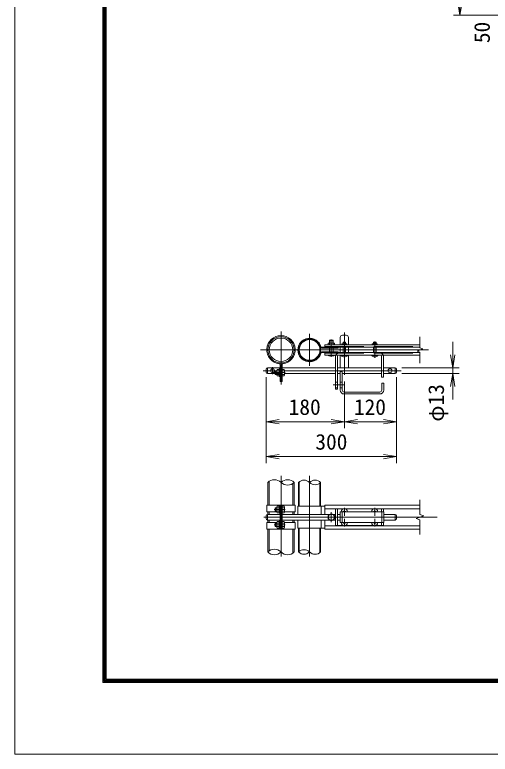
# Model space of a CAD drawing. Units: millimetres, scale not verified, with parts at other scales. Extents: x -6300 to 6300, y -4455 to 4455.
# Drawn here: x -6300 to -4114, y -4455 to -1054 of the extents above; entities that cross this region are included whole.
import ezdxf
from ezdxf.enums import TextEntityAlignment as Align

# ---------------------------------------------------------------- set-up
doc = ezdxf.new("R2010")
doc.units = ezdxf.units.MM
doc.header["$LTSCALE"] = 30
doc.linetypes.add('DASHED', pattern=[7.5, 6, -1.5])
doc.linetypes.add('USER1', pattern=[50.8, 31.75, -6.35, 6.35, -6.35])
for name, color, linetype, lineweight in [('0-1_D-TTL', 7, 'Continuous', 9), ('0-3_D-BMK', 2, 'USER1', 13), ('0-4_D-STR1', 1, 'Continuous', 18), ('0-5_D-STR3', 3, 'Continuous', 13), ('0-6_D-STR-DIM', 7, 'Continuous', 9), ('0-7_0', 7, 'Continuous', 9)]:
    doc.layers.add(name, color=color, linetype=linetype, lineweight=lineweight)
doc.styles.add('ＭＳ ゴシック', font='')
doc.styles.get('ＭＳ ゴシック').set_extended_font_data('MS Gothic')

# ---------------------------------------------------------------- blocks, each defined once
blk = doc.blocks.new('_Open')
at = {"layer": '0-7_0'}
blk.add_line((-30, 5), (0, 0), dxfattribs=at)
blk.add_lwpolyline([(-30, -5), (0, 0), (-30, 0)], dxfattribs=at)

msp = doc.modelspace()

# ---------------------------------------------------------------- linework, layer by layer
at = {"layer": '0-1_D-TTL', "color": 2, "lineweight": 18}
msp.add_lwpolyline([(-6299.62, 4455), (6300.38, 4455), (6300.38, -4455), (-6299.62, -4455)], close=True, dxfattribs=at)
at = {"layer": '0-1_D-TTL'}
for points in [[(-5894.62, 4125), (5895.38, 4125), (5895.38, -4125), (-5894.62, -4125)], [(-5890.87, 4121.25), (5891.63, 4121.25), (5891.63, -4121.25), (-5890.87, -4121.25)], [(-5887.12, 4117.5), (5887.88, 4117.5), (5887.88, -4117.5), (-5887.12, -4117.5)], [(-5883.37, 4113.75), (5884.13, 4113.75), (5884.13, -4113.75), (-5883.37, -4113.75)], [(-5879.62, 4110), (5880.38, 4110), (5880.38, -4110), (-5879.62, -4110)]]:
    msp.add_lwpolyline(points, close=True, dxfattribs=at)
at = {"layer": '0-3_D-BMK'}
for p, q in [((-5075.49, -2510.75), (-5075.49, -2754.23)), ((-4784.19, -2515.35), (-4784.19, -2710.38)), ((-4944.19, -2522.37), (-4944.19, -2669.6)), ((-4844.19, -2548.46), (-4844.19, -2627.16)), ((-4644.19, -2556.61), (-4644.19, -2632.73)), ((-5169.39, -2595.98), (-4397.8, -2595.98)), ((-5114.19, -2675.6), (-5114.19, -2707.17)), ((-5158.12, -2691.38), (-4522.81, -2691.38)), ((-5055.87, -2700.24), (-5107.22, -2700.24)), ((-4835.05, -2756.38), (-4784.76, -2756.38)), ((-5075.49, -3174.44), (-5075.49, -3545.6)), ((-4944.19, -3174.44), (-4944.19, -3545.6)), ((-5055.87, -3330.02), (-5107.22, -3330.02)), ((-4784.19, -3358.24), (-4784.19, -3321.98)), ((-4644.19, -3358.24), (-4644.19, -3321.98)), ((-5154.83, -3365.02), (-4357.8, -3365.02)), ((-4844.19, -3341.45), (-4844.19, -3388.6)), ((-5055.87, -3400.02), (-5107.22, -3400.02)), ((-4784.19, -3371.81), (-4784.19, -3408.07)), ((-4644.19, -3371.81), (-4644.19, -3408.07))]:
    msp.add_line(p, q, dxfattribs=at)
at = {"layer": '0-4_D-STR1'}
for p, q in [((-5135.99, -3205.02), (-5135.99, -3310.02)), ((-5014.99, -3205.02), (-5014.99, -3310.02)), ((-4994.99, -3205.02), (-4994.99, -3315.02)), ((-4893.39, -3205.02), (-4893.39, -3315.02)), ((-5135.99, -3340.02), (-5135.99, -3352.02)), ((-5014.99, -3340.02), (-5014.99, -3352.02)), ((-5135.99, -3378.02), (-5135.99, -3390.02)), ((-5014.99, -3378.02), (-5014.99, -3390.02)), ((-5135.99, -3420.02), (-5135.99, -3525.02)), ((-5014.99, -3420.02), (-5014.99, -3525.02)), ((-4994.99, -3415.02), (-4994.99, -3525.02)), ((-4893.39, -3415.02), (-4893.39, -3525.02))]:
    msp.add_line(p, q, dxfattribs=at)
at = {"layer": '0-4_D-STR1', "linetype": 'DASHED'}
for p, q in [((-5129.59, -3199.79), (-5129.59, -3310.02)), ((-5021.39, -3210.26), (-5021.39, -3310.02)), ((-4991.79, -3202.2), (-4991.79, -3315.02)), ((-4896.59, -3207.85), (-4896.59, -3315.02)), ((-5129.59, -3340.02), (-5129.59, -3352.02)), ((-5021.39, -3340.02), (-5021.39, -3352.02)), ((-5129.59, -3378.02), (-5129.59, -3390.02)), ((-5021.39, -3378.02), (-5021.39, -3390.02)), ((-5129.59, -3420.02), (-5129.59, -3519.79)), ((-5021.39, -3420.02), (-5021.39, -3530.26)), ((-4994.99, -3415.02), (-4994.99, -3525.02)), ((-4991.79, -3415.02), (-4991.79, -3522.2)), ((-4896.59, -3415.02), (-4896.59, -3527.85))]:
    msp.add_line(p, q, dxfattribs=at)
at = {"layer": '0-4_D-STR1'}
for centre, radius in [((-5075.49, -2595.14), 60.5), ((-5075.49, -2595.14), 54.1), ((-4944.19, -2595.98), 50.8), ((-4944.19, -2595.98), 47.6)]:
    msp.add_circle(centre, radius, dxfattribs=at)
at = {"layer": '0-5_D-STR3'}
for p, q in [((-4803.19, -2538.38), (-4803.19, -2571.78)), ((-4793.19, -2528.38), (-4775.19, -2528.38)), ((-4765.19, -2538.38), (-4765.19, -2571.78)), ((-4889.1, -2583.78), (-4436.64, -2583.78)), ((-4874.19, -2571.78), (-4874.19, -2586.98)), ((-4874.19, -2571.78), (-4436.64, -2571.78)), ((-4859.19, -2565.98), (-4859.19, -2571.78)), ((-4856.03, -2564.38), (-4832.35, -2564.38)), ((-4850.84, -2551.38), (-4852.19, -2552.74)), ((-4852.19, -2564.38), (-4852.19, -2552.74)), ((-4852.19, -2552.74), (-4836.19, -2552.74)), ((-4852.19, -2571.78), (-4852.19, -2565.98)), ((-4850.84, -2551.38), (-4837.55, -2551.38)), ((-4850.84, -2564.38), (-4850.84, -2551.38)), ((-4837.55, -2564.38), (-4837.55, -2551.38)), ((-4836.19, -2552.74), (-4837.55, -2551.38)), ((-4836.19, -2564.38), (-4836.19, -2552.74)), ((-4836.19, -2571.78), (-4836.19, -2565.98)), ((-4829.19, -2565.98), (-4829.19, -2571.78)), ((-4812.19, -2583.78), (-4812.19, -2586.98)), ((-4803.19, -2583.78), (-4803.19, -2608.18)), ((-4795.69, -2568.58), (-4795.69, -2571.78)), ((-4789.11, -2560.18), (-4790.19, -2561.27)), ((-4790.19, -2567.38), (-4790.19, -2561.27)), ((-4790.19, -2561.27), (-4778.19, -2561.27)), ((-4790.19, -2571.78), (-4790.19, -2568.58)), ((-4790.19, -2608.18), (-4790.19, -2583.78)), ((-4789.11, -2567.38), (-4789.11, -2560.18)), ((-4789.11, -2560.18), (-4779.27, -2560.18)), ((-4789.11, -2560.18), (-4779.27, -2560.18)), ((-4779.27, -2567.38), (-4779.27, -2560.18)), ((-4779.27, -2560.18), (-4778.19, -2561.27)), ((-4778.19, -2567.38), (-4778.19, -2561.27)), ((-4778.19, -2571.78), (-4778.19, -2568.58)), ((-4778.19, -2608.18), (-4778.19, -2583.78)), ((-4772.69, -2568.58), (-4772.69, -2571.78)), ((-4765.19, -2583.78), (-4765.19, -2608.18)), ((-4655.69, -2568.58), (-4655.69, -2571.78)), ((-4649.11, -2560.18), (-4650.19, -2561.27)), ((-4650.19, -2561.27), (-4638.19, -2561.27)), ((-4650.19, -2567.38), (-4650.19, -2561.27)), ((-4650.19, -2571.78), (-4650.19, -2568.58)), ((-4650.19, -2608.18), (-4650.19, -2583.78)), ((-4649.11, -2560.18), (-4639.27, -2560.18)), ((-4649.11, -2567.38), (-4649.11, -2560.18)), ((-4639.27, -2567.38), (-4639.27, -2560.18)), ((-4638.19, -2567.38), (-4638.19, -2561.27)), ((-4638.19, -2571.78), (-4638.19, -2568.58)), ((-4638.19, -2608.18), (-4638.19, -2583.78)), ((-4632.69, -2568.58), (-4632.69, -2571.78)), ((-4889.1, -2586.98), (-4812.19, -2586.98)), ((-4889.1, -2604.98), (-4812.19, -2604.98)), ((-4889.1, -2608.18), (-4436.64, -2608.18)), ((-4874.19, -2608.18), (-4874.19, -2620.18)), ((-4852.19, -2604.98), (-4852.19, -2586.98)), ((-4836.19, -2604.98), (-4836.19, -2586.98)), ((-4812.19, -2604.98), (-4812.19, -2608.18)), ((-4874.19, -2620.18), (-4436.64, -2620.18)), ((-4859.19, -2620.18), (-4859.19, -2621.18)), ((-4832.55, -2622.38), (-4855.75, -2622.38)), ((-4852.19, -2620.18), (-4852.19, -2621.18)), ((-4836.19, -2620.18), (-4836.19, -2621.18)), ((-4829.19, -2620.18), (-4829.19, -2621.18)), ((-4815.19, -2624.68), (-4815.19, -2776.38)), ((-4803.19, -2620.18), (-4803.19, -2678.38)), ((-4798.19, -2620.18), (-4770.19, -2620.18)), ((-4798.19, -2621.01), (-4798.19, -2620.18)), ((-4798.19, -2621.01), (-4770.19, -2621.01)), ((-4770.19, -2621.01), (-4770.19, -2620.18)), ((-4765.19, -2620.18), (-4765.19, -2678.38)), ((-4658.19, -2620.18), (-4630.19, -2620.18)), ((-4658.19, -2621.01), (-4658.19, -2620.18)), ((-4658.19, -2621.01), (-4630.19, -2621.01)), ((-4630.19, -2621.01), (-4630.19, -2620.18)), ((-4613.19, -2624.68), (-4613.19, -2721.38)), ((-4604.19, -2624.88), (-4604.19, -2721.38)), ((-5144.19, -2684.38), (-5144.19, -2698.38)), ((-5138.19, -2678.38), (-5080.09, -2678.38)), ((-5138.19, -2678.38), (-5138.19, -2704.38)), ((-5083.29, -2685.24), (-5093.09, -2685.24)), ((-5083.29, -2683.24), (-5083.29, -2717.24)), ((-5080.09, -2683.24), (-5083.29, -2683.24)), ((-5080.09, -2664.23), (-5080.09, -2740.24)), ((-5075.49, -2664.23), (-5075.49, -2740.24)), ((-5070.89, -2664.23), (-5070.89, -2740.24)), ((-5070.89, -2678.38), (-4824.19, -2678.38)), ((-5070.89, -2682.44), (-5070.89, -2718.04)), ((-5070.89, -2685.24), (-5061.09, -2685.24)), ((-4815.19, -2678.38), (-4613.19, -2678.38)), ((-4604.19, -2678.38), (-4550.19, -2678.38)), ((-4550.19, -2678.38), (-4550.19, -2704.38)), ((-4544.19, -2684.38), (-4544.19, -2698.38)), ((-5138.19, -2704.38), (-5080.09, -2704.38)), ((-5102.89, -2693.6), (-5101.54, -2692.24)), ((-5102.89, -2693.6), (-5102.89, -2706.89)), ((-5094.29, -2693.6), (-5102.89, -2693.6)), ((-5094.29, -2706.89), (-5102.89, -2706.89)), ((-5102.89, -2706.89), (-5101.54, -2708.24)), ((-5094.29, -2692.24), (-5101.54, -2692.24)), ((-5101.54, -2692.24), (-5101.54, -2708.24)), ((-5094.29, -2708.24), (-5101.54, -2708.24)), ((-5094.29, -2688.6), (-5094.29, -2711.8)), ((-5083.29, -2692.24), (-5093.09, -2692.24)), ((-5083.29, -2708.24), (-5093.09, -2708.24)), ((-5083.29, -2715.24), (-5093.09, -2715.24)), ((-5080.09, -2717.24), (-5083.29, -2717.24)), ((-5070.89, -2692.24), (-5061.09, -2692.24)), ((-5070.89, -2708.24), (-5061.09, -2708.24)), ((-5070.89, -2715.24), (-5061.09, -2715.24)), ((-5059.89, -2688.6), (-5059.89, -2711.8)), ((-5059.89, -2704.38), (-4824.19, -2704.38)), ((-4815.19, -2704.38), (-4803.19, -2704.38)), ((-4803.19, -2694.38), (-4803.19, -2780.38)), ((-4803.19, -2694.38), (-4794.19, -2694.38)), ((-4794.19, -2694.38), (-4794.19, -2780.38)), ((-4794.19, -2704.38), (-4613.19, -2704.38)), ((-4604.19, -2704.38), (-4550.19, -2704.38)), ((-5070.89, -2740.24), (-5080.09, -2740.24)), ((-4824.19, -2743.38), (-4815.19, -2743.38)), ((-4803.19, -2743.38), (-4794.19, -2743.38)), ((-4613.19, -2721.38), (-4604.19, -2721.38)), ((-4612.19, -2748.38), (-4612.19, -2780.38)), ((-4612.19, -2748.38), (-4603.19, -2748.38)), ((-4603.19, -2748.38), (-4603.19, -2780.38)), ((-4824.19, -2769.38), (-4815.19, -2769.38)), ((-4803.19, -2769.38), (-4794.19, -2769.38)), ((-4785.19, -2789.38), (-4621.19, -2789.38)), ((-4785.19, -2798.38), (-4621.19, -2798.38)), ((-5140.59, -3310.02), (-5010.39, -3310.02)), ((-5140.59, -3310.02), (-5140.59, -3340.02)), ((-5102.89, -3323.38), (-5101.54, -3322.02)), ((-5102.89, -3323.38), (-5102.89, -3336.67)), ((-5094.29, -3323.38), (-5102.89, -3323.38)), ((-5094.29, -3322.02), (-5101.54, -3322.02)), ((-5101.54, -3322.02), (-5101.54, -3338.02)), ((-5094.29, -3318.38), (-5094.29, -3341.58)), ((-5083.29, -3315.02), (-5093.09, -3315.02)), ((-5083.29, -3322.02), (-5093.09, -3322.02)), ((-5080.09, -3313.02), (-5083.29, -3313.02)), ((-5083.29, -3313.02), (-5083.29, -3347.02)), ((-5080.09, -3310.02), (-5080.09, -3420.02)), ((-5075.49, -3310.02), (-5075.49, -3420.02)), ((-5070.89, -3310.02), (-5070.89, -3420.02)), ((-5070.89, -3312.22), (-5070.89, -3347.82)), ((-5070.89, -3315.02), (-5061.09, -3315.02)), ((-5070.89, -3322.02), (-5061.09, -3322.02)), ((-5059.89, -3318.38), (-5059.89, -3341.58)), ((-5010.39, -3310.02), (-5010.39, -3340.02)), ((-4998.19, -3315.02), (-4874.19, -3315.02)), ((-4998.19, -3315.02), (-4998.19, -3352.02)), ((-4890.19, -3315.02), (-4890.19, -3352.02)), ((-4874.19, -3310.02), (-4874.19, -3352.02)), ((-4874.19, -3310.02), (-4436.64, -3310.02)), ((-4874.19, -3326.02), (-4436.64, -3326.02)), ((-4824.19, -3327.02), (-4824.19, -3403.02)), ((-4824.19, -3327.02), (-4789.39, -3327.02)), ((-4815.19, -3327.02), (-4815.19, -3403.02)), ((-4779, -3327.02), (-4649.39, -3327.02)), ((-4639, -3327.02), (-4604.19, -3327.02)), ((-4613.19, -3327.02), (-4613.19, -3340.02)), ((-4604.19, -3327.02), (-4604.19, -3340.02)), ((-5144.19, -3358.02), (-5144.19, -3372.02)), ((-5140.59, -3340.02), (-5094.29, -3340.02)), ((-5138.19, -3352.02), (-5080.09, -3352.02)), ((-5138.19, -3352.02), (-5138.19, -3378.02)), ((-5102.89, -3336.67), (-5101.54, -3338.02)), ((-5094.29, -3336.67), (-5102.89, -3336.67)), ((-5094.29, -3338.02), (-5101.54, -3338.02)), ((-5083.29, -3338.02), (-5093.09, -3338.02)), ((-5083.29, -3345.02), (-5093.09, -3345.02)), ((-5080.09, -3347.02), (-5083.29, -3347.02)), ((-5080.39, -3352.02), (-4824.19, -3352.02)), ((-5070.89, -3338.02), (-5061.09, -3338.02)), ((-5070.89, -3345.02), (-5061.09, -3345.02)), ((-5059.89, -3340.02), (-5010.39, -3340.02)), ((-4815.19, -3352.02), (-4803.19, -3352.02)), ((-4803.19, -3340.02), (-4803.19, -3390.02)), ((-4803.19, -3340.02), (-4603.19, -3340.02)), ((-4787.9, -3339.19), (-4790.49, -3339.23)), ((-4790.49, -3339.23), (-4790.49, -3340.02)), ((-4784.98, -3333.72), (-4785.03, -3336.32)), ((-4784.98, -3333.72), (-4783.4, -3333.72)), ((-4783.4, -3333.72), (-4783.36, -3336.32)), ((-4647.9, -3339.19), (-4650.49, -3339.23)), ((-4650.49, -3339.23), (-4650.49, -3340.02)), ((-4644.98, -3333.72), (-4645.03, -3336.32)), ((-4644.98, -3333.72), (-4643.4, -3333.72)), ((-4643.4, -3333.72), (-4643.36, -3336.32)), ((-4640.49, -3339.19), (-4637.89, -3339.23)), ((-4637.89, -3339.23), (-4637.89, -3340.02)), ((-4603.19, -3340.02), (-4603.19, -3390.02)), ((-4603.19, -3352.02), (-4550.19, -3352.02)), ((-4550.19, -3352.02), (-4550.19, -3378.02)), ((-4544.19, -3358.02), (-4544.19, -3372.02)), ((-5140.59, -3390.02), (-5094.29, -3390.02)), ((-5140.59, -3420.02), (-5140.59, -3390.02)), ((-5138.19, -3378.02), (-5080.09, -3378.02)), ((-5102.89, -3393.38), (-5101.54, -3392.02)), ((-5094.29, -3393.38), (-5102.89, -3393.38)), ((-5102.89, -3406.67), (-5102.89, -3393.38)), ((-5101.54, -3408.02), (-5101.54, -3392.02)), ((-5094.29, -3392.02), (-5101.54, -3392.02)), ((-5094.29, -3411.67), (-5094.29, -3388.46)), ((-5083.29, -3385.02), (-5093.09, -3385.02)), ((-5083.29, -3392.02), (-5093.09, -3392.02)), ((-5083.29, -3417.02), (-5083.29, -3383.02)), ((-5080.09, -3383.02), (-5083.29, -3383.02)), ((-5080.39, -3378.02), (-4824.19, -3378.02)), ((-5070.89, -3385.02), (-5061.09, -3385.02)), ((-5070.89, -3392.02), (-5061.09, -3392.02)), ((-5060.09, -3390.02), (-5010.39, -3390.02)), ((-5059.89, -3388.38), (-5059.89, -3411.58)), ((-5010.39, -3420.02), (-5010.39, -3390.02)), ((-4998.19, -3378.02), (-4998.19, -3415.02)), ((-4890.19, -3378.02), (-4890.19, -3415.02)), ((-4874.19, -3378.02), (-4874.19, -3420.02)), ((-4815.19, -3378.02), (-4803.19, -3378.02)), ((-4803.19, -3390.02), (-4603.19, -3390.02)), ((-4790.49, -3390.81), (-4790.49, -3390.02)), ((-4787.9, -3390.86), (-4790.49, -3390.81)), ((-4784.98, -3396.32), (-4785.03, -3393.73)), ((-4784.98, -3396.32), (-4783.4, -3396.32)), ((-4783.4, -3396.32), (-4783.36, -3393.73)), ((-4780.49, -3390.86), (-4777.89, -3390.81)), ((-4777.89, -3390.81), (-4777.89, -3390.02)), ((-4650.49, -3390.81), (-4650.49, -3390.02)), ((-4647.9, -3390.86), (-4650.49, -3390.81)), ((-4644.98, -3396.32), (-4645.03, -3393.73)), ((-4644.98, -3396.32), (-4643.4, -3396.32)), ((-4643.4, -3396.32), (-4643.36, -3393.73)), ((-4640.49, -3390.86), (-4637.89, -3390.81)), ((-4637.89, -3390.81), (-4637.89, -3390.02)), ((-4613.19, -3390.02), (-4613.19, -3403.02)), ((-4604.19, -3390.02), (-4604.19, -3403.02)), ((-4603.19, -3378.02), (-4550.19, -3378.02)), ((-5140.59, -3420.02), (-5010.39, -3420.02)), ((-5094.29, -3406.67), (-5102.89, -3406.67)), ((-5102.89, -3406.67), (-5101.54, -3408.02)), ((-5094.29, -3408.02), (-5101.54, -3408.02)), ((-5083.29, -3408.02), (-5093.09, -3408.02)), ((-5083.29, -3415.02), (-5093.09, -3415.02)), ((-5080.09, -3417.02), (-5083.29, -3417.02)), ((-5070.89, -3408.02), (-5061.09, -3408.02)), ((-5070.89, -3415.02), (-5061.09, -3415.02)), ((-4998.19, -3415.02), (-4874.19, -3415.02)), ((-4874.19, -3404.02), (-4436.64, -3404.02)), ((-4874.19, -3420.02), (-4436.64, -3420.02)), ((-4824.19, -3403.02), (-4789.39, -3403.02)), ((-4779, -3403.02), (-4649.39, -3403.02)), ((-4639, -3403.02), (-4604.19, -3403.02))]:
    msp.add_line(p, q, dxfattribs=at)
at = {"layer": '0-5_D-STR3', "linetype": 'DASHED'}
for p, q in [((-4874.19, -2580.58), (-4436.64, -2580.58)), ((-4792.98, -2567.38), (-4775.26, -2567.38)), ((-4652.98, -2567.38), (-4635.26, -2567.38)), ((-4874.19, -2611.38), (-4436.64, -2611.38)), ((-4794.19, -3340.02), (-4794.19, -3390.02)), ((-4612.19, -3340.02), (-4612.19, -3390.02))]:
    msp.add_line(p, q, dxfattribs=at)
at = {"layer": '0-5_D-STR3'}
for points in [[(-4649.11, -2560.18), (-4639.27, -2560.18), (-4638.19, -2561.27)], [(-4824.19, -2624.88), (-4824.19, -2776.38), (-4815.19, -2776.38)], [(-4780.49, -3339.19), (-4777.89, -3339.23), (-4777.89, -3340.02)]]:
    msp.add_lwpolyline(points, dxfattribs=at)
at = {"layer": '0-5_D-STR3', "color": 4, "linetype": 'DASHED'}
msp.add_lwpolyline([(-4844.19, -3348.82), (-4858.22, -3356.92), (-4858.22, -3373.12), (-4844.19, -3381.22), (-4830.16, -3373.12), (-4830.16, -3356.92)], close=True, dxfattribs=at)
at = {"layer": '0-5_D-STR3'}
for centre in [(-5114.19, -2691.38), (-4574.19, -2691.38)]:
    msp.add_circle(centre, 9, dxfattribs=at)
at = {"layer": '0-5_D-STR3', "color": 4, "linetype": 'DASHED', "lineweight": 9}
msp.add_circle((-4844.19, -3365.02), 14.07, dxfattribs=at)
at = {"layer": '0-5_D-STR3'}
for centre, radius, start, end in [((-5075.49, -2595.14), 65.1, 277.58485, 262.41515), ((-4944.19, -2595.98), 54, 15.6185, 344.3815), ((-4793.19, -2538.38), 10, 90, 180), ((-4775.19, -2538.38), 10, 0, 90), ((-4889.1, -2580.58), 6.4, 195.6185, 270), ((-4889.1, -2580.58), 3.2, 195.6185, 270), ((-4855.69, -2568.98), 4.6, 40.52088, 139.47912), ((-4844.19, -2585.18), 20.8, 67.38014, 112.61986), ((-4832.69, -2568.98), 4.6, 40.52088, 139.47912), ((-4792.94, -2571.13), 3.75, 42.84372, 137.15628), ((-4784.19, -2582.98), 15.6, 67.38014, 112.61986), ((-4775.44, -2571.12), 3.74, 42.69541, 137.30459), ((-4652.94, -2571.13), 3.75, 42.84372, 137.15628), ((-4644.19, -2582.98), 15.6, 67.38014, 112.61986), ((-4635.44, -2571.12), 3.74, 42.69541, 137.30459), ((-4889.1, -2611.38), 6.4, 90, 164.3815), ((-4889.1, -2611.38), 3.2, 90, 164.3815), ((-4810.69, -2624.88), 13.5, 90, 180), ((-4617.69, -2624.88), 13.5, 0, 90), ((-4855.69, -2616.68), 5.7, 232.14171, 307.85829), ((-4844.19, -2595.12), 27.27, 252.93847, 287.06153), ((-4832.69, -2616.69), 5.7, 232.09851, 307.90149), ((-4810.69, -2624.68), 4.5, 90, 180), ((-4784.19, -2609.38), 18.2, 219.71514, 320.28486), ((-4644.19, -2609.38), 18.2, 219.71514, 320.28486), ((-4617.69, -2624.68), 4.5, 0, 90), ((-5138.19, -2684.38), 6, 90, 180), ((-5088.6, -2688.74), 5.7, 142.09851, 217.90149), ((-5084.69, -2664.23), 4.6, 0, 82.41515), ((-5084.69, -2664.23), 9.2, 0, 82.41515), ((-5066.29, -2664.23), 9.2, 97.58485, 180), ((-5066.29, -2664.23), 4.6, 97.58485, 180), ((-5065.59, -2688.74), 5.7, 322.09851, 37.90149), ((-4550.19, -2684.38), 6, 0, 90), ((-5138.19, -2698.38), 6, 180, 270), ((-5067.03, -2700.24), 27.27, 162.93847, 197.06153), ((-5088.59, -2711.74), 5.7, 142.14171, 217.85829), ((-5087.16, -2700.24), 27.27, 342.93847, 17.06153), ((-5065.59, -2711.74), 5.7, 322.14171, 37.85829), ((-4550.19, -2698.38), 6, 270, 0), ((-4785.19, -2780.38), 18, 180, 270), ((-4785.19, -2780.38), 9, 180, 270), ((-4621.19, -2780.38), 9, 270, 0), ((-4621.19, -2780.38), 18, 270, 0), ((-5088.6, -3318.52), 5.7, 142.09851, 217.90149), ((-5067.03, -3330.02), 27.27, 162.93847, 197.06153), ((-5065.59, -3318.52), 5.7, 322.09851, 37.90149), ((-5087.16, -3330.02), 27.27, 342.93847, 17.06153), ((-4784.19, -3340.02), 14, 0, 180), ((-4644.19, -3340.02), 14, 0, 180), ((-5138.19, -3358.02), 6, 90, 180), ((-5088.59, -3341.52), 5.7, 142.14171, 217.85829), ((-5065.59, -3341.52), 5.7, 322.14171, 37.85829), ((-4788, -3336.21), 2.98, 270, 0), ((-4780.38, -3336.21), 2.98, 180, 270), ((-4648, -3336.21), 2.98, 270, 0), ((-4640.38, -3336.21), 2.98, 180, 270), ((-4550.19, -3358.02), 6, 0, 90), ((-5138.19, -3372.02), 6, 180, 270), ((-5067.03, -3400.02), 27.27, 162.93847, 197.06153), ((-5088.59, -3388.52), 5.7, 142.14171, 217.85829), ((-5065.59, -3388.52), 5.7, 322.09851, 37.90149), ((-5087.16, -3400.02), 27.27, 342.93847, 17.06153), ((-4784.19, -3390.02), 14, 180, 0), ((-4788, -3393.83), 2.98, 0, 90), ((-4780.38, -3393.83), 2.98, 90, 180), ((-4644.19, -3390.02), 14, 180, 0), ((-4648, -3393.83), 2.98, 0, 90), ((-4640.38, -3393.83), 2.98, 90, 180), ((-4550.19, -3372.02), 6, 270, 0), ((-5088.6, -3411.52), 5.7, 142.09851, 217.90149), ((-5065.59, -3411.52), 5.7, 322.14171, 37.85829)]:
    msp.add_arc(centre, radius, start, end, dxfattribs=at)
at = {"layer": '0-6_D-STR-DIM'}
for p, q in [((-3712.98, -1056.16), (-4282.98, -1056.16)), ((-4436.64, -2586.36), (-4436.64, -2535.98)), ((-4285.96, -2618.38), (-4285.96, -2558.38)), ((-4449.85, -2600.79), (-4423.42, -2591.17)), ((-4436.64, -2605.6), (-4449.85, -2600.79)), ((-4423.42, -2591.17), (-4436.64, -2586.36)), ((-4436.64, -2655.98), (-4436.64, -2605.6)), ((-4520.19, -2678.38), (-4255.96, -2678.38)), ((-4285.96, -2678.38), (-4285.96, -2704.38)), ((-4520.19, -2704.38), (-4255.96, -2704.38)), ((-5144.19, -2721.38), (-5144.19, -2956.12)), ((-5144.19, -2721.38), (-5144.19, -3116.15)), ((-4784.19, -2740.38), (-4784.19, -2956.12)), ((-4784.19, -2740.38), (-4784.19, -2956.12)), ((-4544.19, -2721.38), (-4544.19, -2956.12)), ((-4544.19, -2721.38), (-4544.19, -3116.15)), ((-4285.96, -2764.38), (-4285.96, -2824.38)), ((-5084.19, -2926.12), (-4844.19, -2926.12)), ((-4724.19, -2926.12), (-4604.19, -2926.12)), ((-5084.19, -3086.15), (-4604.19, -3086.15)), ((-4436.64, -3352.2), (-4436.64, -3285.02)), ((-4454.26, -3371.44), (-4419.02, -3358.61)), ((-4419.02, -3358.61), (-4436.64, -3352.2)), ((-4436.64, -3377.85), (-4454.26, -3371.44)), ((-4436.64, -3445.02), (-4436.64, -3377.85))]:
    msp.add_line(p, q, dxfattribs=at)
for centre, radius, start, end in [((-5105.74, -3235.47), 42.92, 45.18146, 134.81854), ((-5045.24, -3235.47), 42.92, 45.18146, 134.81854), ((-4969.59, -3230.59), 36.03, 45.18146, 134.81854), ((-4918.79, -3230.59), 36.03, 45.18146, 134.81854), ((-5045.24, -3174.58), 42.92, 225.18146, 314.81854), ((-4918.79, -3179.46), 36.03, 225.18146, 314.81854), ((-5105.74, -3555.47), 42.92, 45.18146, 134.81854), ((-5105.74, -3494.58), 42.92, 225.18146, 314.81854), ((-5045.24, -3494.58), 42.92, 225.18146, 314.81854), ((-4969.59, -3550.59), 36.03, 45.18146, 134.81854), ((-4969.59, -3499.46), 36.03, 225.18146, 314.81854), ((-4918.79, -3499.46), 36.03, 225.18146, 314.81854)]:
    msp.add_arc(centre, radius, start, end, dxfattribs=at)

# ---------------------------------------------------------------- block references
at = {"layer": '0-6_D-STR-DIM', "xscale": 2, "yscale": 2}
for p, rotation in [((-4252.98, -1056.16), 270), ((-4285.96, -2678.38), 270), ((-4285.96, -2704.38), 90), ((-5144.19, -2926.12), 180), ((-4784.19, -2926.12), 180), ((-5144.19, -3086.15), 180)]:
    msp.add_blockref('_Open', p, dxfattribs=dict(at, rotation=rotation))
for p in [(-4784.19, -2926.12), (-4544.19, -2926.12), (-4544.19, -3086.15)]:
    msp.add_blockref('_Open', p, dxfattribs=at)

# ---------------------------------------------------------------- texts
at = {"layer": '0-6_D-STR-DIM', "style": 'ＭＳ ゴシック'}
for s, p in [('50', (-4093.59, -1184.8)), ('φ13', (-4304.51, -2925.72))]:
    msp.add_text(s, height=72.14, rotation=90, dxfattribs=at).set_placement(p, align=Align.BOTTOM_LEFT)
for s, p in [('180', (-5040.17, -2916)), ('120', (-4740.17, -2916)), ('300', (-4917.5, -3076.02))]:
    msp.add_text(s, height=72.14, dxfattribs=at).set_placement(p, align=Align.BOTTOM_LEFT)

doc.saveas('drawing.dxf')
